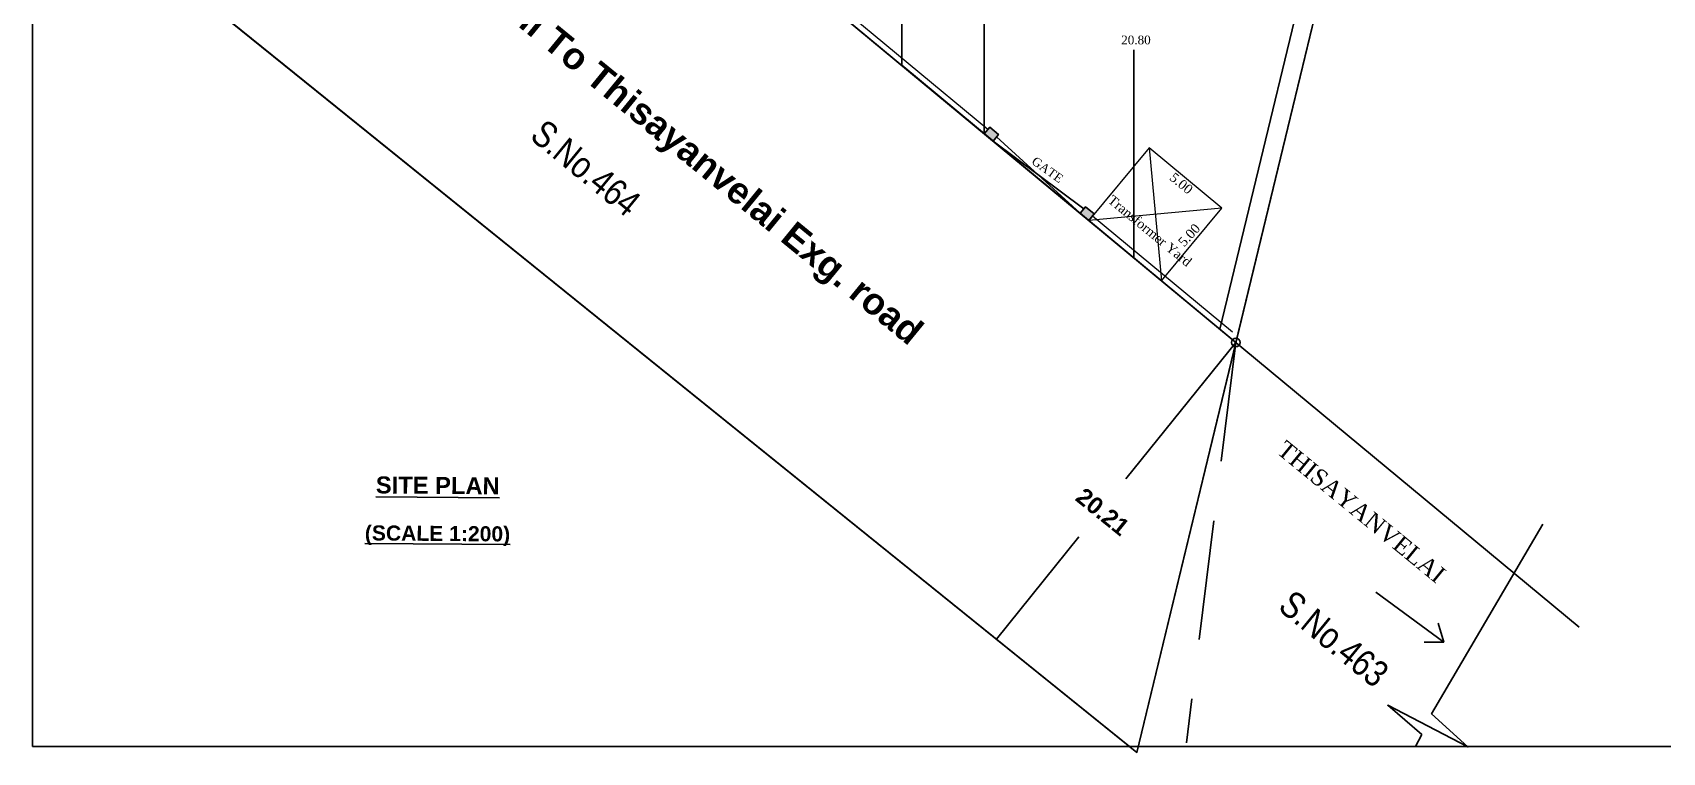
# Model space of a CAD drawing. Header units: metres. Extents: x 1336 to 1656, y -163 to -53.
# Drawn here: x 1336.1 to 1422.4, y -163.3 to -125.1 of the extents above; entities that cross this region are included whole.
import ezdxf

# ---------------------------------------------------------------- set-up
doc = ezdxf.new("R2010")
doc.units = ezdxf.units.M
doc.linetypes.add('HIDDEN', pattern=[9.525, 6.35, -3.175])
for name, color, linetype in [('.', 7, 'Continuous'), ('AS_AT_SITE', 7, 'Continuous'), ('BLK_1_LVL_0_FRONT_SETBACK', 2, 'Continuous'), ('FMB_OR_PLR', 7, 'Continuous'), ('PLOT_BOUNDARY', 70, 'Continuous'), ('ROAD_WIDTH', 7, 'Continuous'), ('RWH', 130, 'Continuous'), ('SUPER_IMPOSED', 7, 'Continuous'), ('TRANSFORMER_YARD', 7, 'Continuous')]:
    doc.layers.add(name, color=color, linetype=linetype)
doc.styles.get("Standard").update_dxf_attribs({"font": 'times.ttf'})
doc.styles.add('style BOLD', font='arialbd.ttf')
doc.styles.add('style5', font='swissc.ttf')

msp = doc.modelspace()

# ---------------------------------------------------------------- hatches: boundary and pattern name
at = {"layer": '.'}
h = msp.add_hatch(color=256, dxfattribs=at)
h.dxf.hatch_style = 1
h.paths.add_polyline_path([(1391.8735, -134.3797), (1391.5862, -134.726), (1392.0479, -135.1091), (1392.3353, -134.7628)])
h.paths.add_polyline_path([(1386.9687, -130.8946), (1387.2561, -130.5483), (1386.7944, -130.1652), (1386.507, -130.5115)])

# ---------------------------------------------------------------- linework, layer by layer
at = {"color": 3}
for p, q in [((1394.5897, -163.3144), (1418.6265, -63.806)), ((1345.5093, -96.4929), (1399.8408, -141.5755))]:
    msp.add_line(p, q, dxfattribs=at)
at = {"color": 4}
for p, q in [((1336.0655, -88.6567), (1399.8408, -141.5755)), ((1394.2015, -163.0012), (1336.0655, -116.0911)), ((1386.507, -122.9351), (1386.507, -130.5115)), ((1394.4261, -126.0661), (1394.4261, -137.0825)), ((1391.7777, -134.4951), (1386.9687, -130.8946)), ((1387.1603, -130.6637), (1391.5862, -134.726)), ((1399.8408, -141.5755), (1394.0063, -148.8062)), ((1391.5147, -151.8767), (1387.1461, -157.3081))]:
    msp.add_line(p, q, dxfattribs=at)
msp.add_line((1338.0082, -90.2687), (1418.0252, -156.6643))
at = {"color": 252, "lineweight": 0}
for p, q in [((1386.6986, -130.2806), (1371.8597, -117.9678)), ((1395.2407, -131.2613), (1395.8957, -138.302)), ((1399.0886, -134.4541), (1392.0479, -135.1091)), ((1399.6622, -141.0374), (1392.2395, -134.8783))]:
    msp.add_line(p, q, dxfattribs=at)
at = {"color": 4, "linetype": 'HIDDEN'}
msp.add_line((1399.8408, -141.5755), (1397.2174, -162.7993), dxfattribs=at)
at = {"color": 5}
for points in [[(1336.0655, -163.0012), (1616.2998, -163.0012), (1616.2998, -53.0012), (1336.0655, -53.0012)], [(1348.4165, -56.3981), (1402.8605, -62.6343), (1418.6265, -63.806), (1399.8408, -141.5755), (1345.5093, -96.4929)]]:
    msp.add_lwpolyline(points, close=True, dxfattribs=at)
at = {"color": 70}
msp.add_lwpolyline([(1345.5093, -96.4929), (1348.4165, -56.3981), (1402.8605, -62.6343), (1418.6265, -63.806), (1399.8408, -141.5755)], close=True, dxfattribs=at)
at = {"color": 4}
for points in [[(1394.2015, -163.0012), (1336.0655, -116.0911)], [(1409.3652, -163.0012), (1409.6934, -162.3691), (1407.8921, -160.8165), (1412.1379, -163.0211), (1410.2127, -161.26), (1416.1073, -151.2113)], [(1407.264, -154.8161), (1410.8596, -157.4594), (1410.5569, -156.4669)], [(1407.264, -154.8161), (1410.8596, -157.4594), (1409.822, -157.4666)]]:
    msp.add_lwpolyline(points, dxfattribs=at)
for points in [[(1386.507, -130.5115), (1386.9687, -130.8946), (1387.2561, -130.5483), (1386.7944, -130.1652)], [(1391.5862, -134.726), (1392.0479, -135.1091), (1392.3353, -134.7628), (1391.8735, -134.3797)]]:
    msp.add_lwpolyline(points, close=True, dxfattribs=at)
at = {"color": 252, "lineweight": 0}
msp.add_lwpolyline([(1392.0479, -135.1091), (1395.8957, -138.302), (1399.0886, -134.4541), (1395.2407, -131.2613)], close=True, dxfattribs=at)
msp.add_circle((1399.8408, -141.5755), 0.23)
at = {"layer": 'AS_AT_SITE', "color": 6}
msp.add_lwpolyline([(1345.5093, -96.4929), (1348.4165, -56.3981), (1402.8605, -62.6343), (1418.6265, -63.806), (1399.8408, -141.5755)], close=True, dxfattribs=at)
at = {"layer": 'BLK_1_LVL_0_FRONT_SETBACK', "color": 2}
msp.add_lwpolyline([(1382.1311, -80.6935), (1382.1311, -126.8805), (1399.8408, -141.5755), (1409.4811, -101.6663)], dxfattribs=at)
at = {"layer": 'FMB_OR_PLR', "color": 70}
msp.add_lwpolyline([(1345.5093, -96.4929), (1348.4165, -56.3981), (1402.8605, -62.6343), (1418.6265, -63.806), (1399.8408, -141.5755)], close=True, dxfattribs=at)
at = {"layer": 'PLOT_BOUNDARY', "color": 70}
msp.add_lwpolyline([(1345.5093, -96.4929), (1348.4165, -56.3981), (1402.8605, -62.6343), (1418.6265, -63.806), (1399.8408, -141.5755)], close=True, dxfattribs=at)
at = {"layer": 'ROAD_WIDTH', "color": 1}
msp.add_lwpolyline([(1399.8408, -141.5755), (1394.5897, -163.3144), (1343.6448, -122.2069), (1345.5093, -96.4929)], close=True, dxfattribs=at)
msp.add_lwpolyline([(1399.8408, -141.5755), (1394.5897, -163.3144), (1343.6448, -122.2069), (1345.5093, -96.4929)], close=True, dxfattribs=at)
at = {"layer": 'RWH', "color": 130}
msp.add_lwpolyline([(1399.8408, -141.5755), (1418.6265, -63.806), (1402.8605, -62.6343), (1348.4165, -56.3981), (1345.5093, -96.4929), (1346.4616, -97.2831), (1349.3384, -57.5103), (1402.7665, -63.6301), (1417.3779, -64.716), (1398.9838, -140.8644)], close=True, dxfattribs=at)
at = {"layer": 'SUPER_IMPOSED', "color": 5}
msp.add_lwpolyline([(1345.5093, -96.4929), (1348.4165, -56.3981), (1402.8605, -62.6343), (1418.6265, -63.806), (1399.8408, -141.5755)], close=True, dxfattribs=at)
at = {"layer": 'TRANSFORMER_YARD', "color": 7, "lineweight": 0}
msp.add_lwpolyline([(1392.0479, -135.1091), (1395.8957, -138.302), (1399.0886, -134.4541), (1395.2407, -131.2613)], close=True, dxfattribs=at)

# ---------------------------------------------------------------- texts
at = {"color": 4}
for s, style, p in [('Tirunelveli To Thisayanvelai Exg. road', 'style BOLD', (1355.0229, -119.2764)), ('S.No.464', 'style5', (1362.3607, -130.744)), ('S.No.463', 'style5', (1402.0102, -155.7057))]:
    msp.add_text(s, height=1.4, rotation=320.691109, dxfattribs=dict(at, style=style)).set_placement(p)
msp.add_text('20.80', height=0.46).set_placement((1393.7611, -125.7662))
for s, height, rotation, p in [('GATE', 0.46, 324.418073, (1388.97, -132.0642)), ('5.00', 0.5, 320.553381, (1396.2796, -132.9121)), ('Transformer Yard', 0.5, 320.553381, (1393.0101, -134.1113)), ('5.00', 0.5, 47.477778, (1397.0993, -136.5382))]:
    msp.add_text(s, height=height, rotation=rotation).set_placement(p)
msp.add_text('THISAYANVELAI', height=0.9, rotation=320.691109, dxfattribs=at).set_placement((1401.9408, -147.4092))
at = {"style": 'style BOLD'}
for s, height, rotation, p in [('%%USITE PLAN', 0.9, 359.54888, (1354.2526, -149.579)), ('20.21', 0.9, 321.042398, (1391.2732, -149.9094)), ('%%U(SCALE 1:200)', 0.8, 359.54888, (1353.6725, -152.0708))]:
    msp.add_text(s, height=height, rotation=rotation, dxfattribs=at).set_placement(p)

doc.saveas('drawing.dxf')
